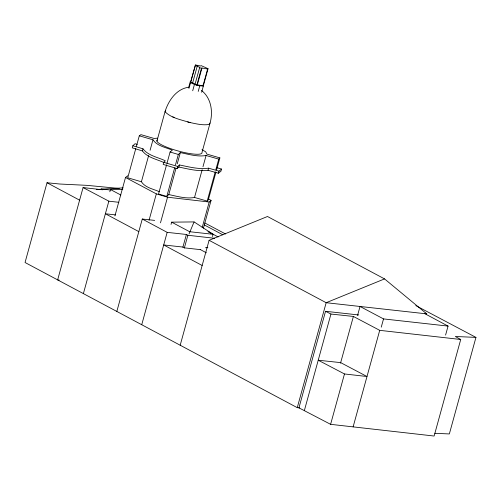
<?xml version="1.0" encoding="UTF-8"?>
<svg xmlns="http://www.w3.org/2000/svg" width="501" height="501" viewBox="0 0 501 501"><rect width="100%" height="100%" fill="white"/><g stroke="black" fill="none" stroke-linecap="round" stroke-linejoin="round"><path stroke-width="0.75" d="M157.276 140.017A23.303 4.409 15.4 0 0 180.974 151.722A23.503 4.446 15.4 0 0 201.991 152.398L210.076 123.014C213.257 111.742 211.203 97.914 201.465 90.437M119.313 188.476L87.099 185.357L59.895 184.03L47.019 182.752L25.05 262.511L297.256 407.651L299.573 407.914M110.395 189.985L101.089 188.971L102.617 189.785L83.078 187.574L57.64 279.921L59.143 280.097M109.832 191.764L110.445 189.516L122.801 189.378M83.41 293.523L108.849 201.17L83.078 187.574M137.268 144.369L135.076 143.724L132.846 145.753L132.264 147.851L142.397 150.914C147.488 157.671 156.757 159.174 164.015 162.6M114.923 215.906L125.507 177.479L127.73 175.776M135.79 148.54L127.736 177.78L141.414 181.769C145.234 187.718 153.268 189.021 159.412 191.701M136.41 146.292L139.297 135.802L140.919 134.644L154.001 138.433L157.727 138.182M142.397 150.914L142.973 148.81L132.846 145.753M141.414 181.769L148.64 155.535M150.081 150.287L152.974 139.792L139.297 135.802M156.926 141.119L165.017 111.729C168.374 100.695 176.352 88.959 188.614 87.224M116.846 311.384L142.284 219.031L154.677 220.396M142.973 148.81C148.252 155.761 157.846 157.22 165.311 160.783L163.752 162.305L163.176 164.403L177.116 168.561L178.882 167.058L179.458 164.961C188.971 166.883 198.834 169.582 208.573 168.173L218.962 171.142L221.548 169.062L216.388 167.547M149.06 220.246L156.325 193.874L125.507 177.479M166.589 164.754L158.535 193.987L166.789 196.442L168.774 194.576L175.995 168.336M166.996 163.257L170.096 152.01L172.319 150.187C165.768 147.344 157.126 146.085 152.974 139.792M188.564 87.857L190.299 81.557L190.549 82.696L189.009 88.295M194.964 84.525L195.089 84.124L192.672 82.797L190.643 82.158L195.453 64.961L200.613 65.994L201.264 65.656L208.047 68.7L203.425 85.489L202.993 85.828L197.331 84.813L196.855 85.089L194.964 84.525L199.717 67.334L195.271 65.368M195.453 64.961L190.643 82.158M192.672 82.797L197.294 66.007M192.703 90.756L194.438 84.462L190.549 82.696M196.855 85.089L201.483 68.299L201.953 68.017L207.621 69.032L208.047 68.7M197.331 84.813L201.953 68.017M166.789 196.442L174.636 167.96M175.456 164.961L178.35 154.465L180.335 152.598C188.727 154.295 197.482 157.045 206.08 155.492L218.755 159.105L219.876 157.89L206.932 154.108L205.704 151.841L201.991 149.624M160.483 222.832L167.541 197.212L209.205 202.022L211.078 200.369L208.347 198.916M177.235 163.84L180.335 152.598M198.221 91.426L199.761 85.828L203.368 85.984L201.634 92.278M177.116 168.561L177.698 166.464L179.458 164.961M202.993 85.828L207.621 69.032M141.727 324.711L167.165 232.358L142.284 219.031M171.023 224.404L171.643 222.156L194.056 221.918L189.034 233.967M168.774 194.576C177.166 196.273 185.915 199.022 194.52 197.469L202.16 169.733M202.98 166.739L206.08 155.492M182.878 247.231L186.397 234.468L167.165 232.358M184.349 248.026L187.862 235.263L186.397 234.468M178.882 167.058C188.395 168.987 198.258 171.68 207.99 170.271L208.573 168.173M194.52 197.469L207.195 201.089L215.248 171.849M215.868 169.601L218.755 159.105M215.956 172.137L208.316 199.874L207.195 201.089M216.576 169.889L219.876 157.89M202.154 227.642L209.205 202.022M207.99 170.271L218.386 173.24L218.962 171.142M203.393 228.249L211.078 200.369M221.548 169.062L220.972 171.16L218.386 173.24M180.185 345.245L209.092 240.305L267.478 216.501L384.549 278.907L426.746 313.876L326.164 302.71L209.092 240.305M212.462 236.541L213.075 234.293L194.137 221.943M297.256 407.651L326.164 302.71L384.549 278.907M358.76 314.979L325.537 311.29L298.94 407.839L330.604 424.328L434.129 436.039L460.72 339.49L455.34 336.49L475.95 337.392L449.353 433.941L434.855 433.309M304.351 410.595L330.942 314.046L325.537 311.29M340.511 363.212L353.393 316.45L330.942 314.046M357.551 315.467L360.031 306.468L383.528 318.912L448.063 326.095L445.583 335.088M330.604 424.328L344.481 373.953L318.223 360.219L340.674 362.624L366.995 376.514L344.481 373.953M353.117 426.89L379.714 330.341L353.393 316.45M381.261 327.159L383.528 318.912M199.717 67.334L199.586 67.729L201.483 68.299M165.762 110.746L165.017 111.729C171.292 118.13 180.861 119.62 189.065 122.338C195.578 123.659 202.241 125.519 208.93 124.486L210.076 123.014M96.292 189.522L123.208 187.862M205.498 247.707L207.84 247.719M115.43 214.891L105.379 213.764L138.821 231.625M187.862 235.263L214.578 238.276M200.456 249.648L184.399 247.857L182.928 247.062L163.695 244.951L202.154 265.486M108.849 201.17L118.856 202.304M379.714 330.341L460.72 339.49M190.543 122.582L187.643 121.868M194.438 84.462L199.761 85.828M170.096 152.01L178.35 154.465M163.752 162.305L177.698 166.464M156.325 193.874L167.541 197.212M172.713 116.902L174.135 117.378M415.792 305.604L475.95 337.392M204.815 222.964L225.55 233.98M208.41 231.813L213.075 234.293L189.654 231.719L171.643 222.156M110.445 189.516L120.816 195.021M425.368 313.144L426.746 313.876M204.214 224.886L222.857 234.812M200.2 249.504L206.381 252.798M424.792 313.657L448.063 326.095M47.019 182.752L79.609 200.168M207.953 231.487L218.142 236.948M203.149 84.844L203.368 85.984"/></g></svg>
